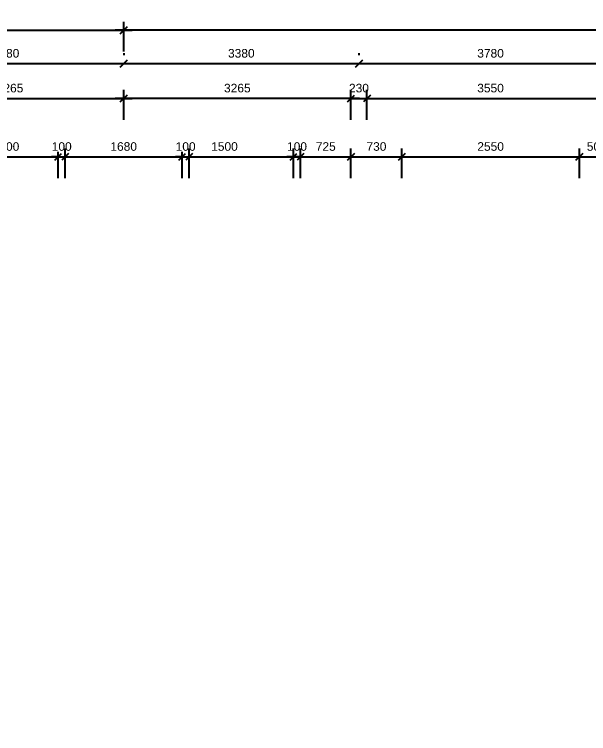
# Model space of a CAD drawing. Header units: millimetres. Extents: x 2659630 to 6742168, y -2425387 to -732288.
# Drawn here: x 2909828 to 2918077, y -872397 to -862064 of the extents above; entities that cross this region are included whole.
import ezdxf

# ---------------------------------------------------------------- set-up
doc = ezdxf.new("R2010")
doc.units = ezdxf.units.MM
doc.header["$PDMODE"] = 35
doc.header["$PDSIZE"] = -25
doc.layers.add('A-GRID-DIMS', color=211, linetype='Continuous', lineweight=9)
doc.styles.add('Arial', font='arial.ttf', dxfattribs={"height": 123})
doc.dimstyles.new('Diagonal_-_2_5mm_Arial', dxfattribs={"dimscale": 304.8, "dimtxt": 123, "dimasz": 0.32, "dimexe": 0.4, "dimexo": 0.5, "dimgap": 0.28, "dimtad": 1, "dimdec": 0, "dimzin": 0, "dimdsep": 46, "dimtxsty": 'Arial', "dimblk1": 'OBLIQUE', "dimblk2": 'OBLIQUE', "dimsah": 1, "dimcen": 0.09, "dimdle": 0.4, "dimazin": 0, "dimtfac": 1, "dimtdec": 0, "dimtix": 1, "dimtmove": 0, "dimatfit": 3, "dimfxl": 1, "dimfxlon": 1, "dimtvp": 1, "dimtolj": 1, "dimtzin": 0, "dimarcsym": 2})

# ---------------------------------------------------------------- blocks, each defined once
blk = doc.blocks.new('_Oblique')
at = {"color": 0, "linetype": 'ByBlock', "lineweight": -2}
blk.add_line((-0.5, -0.5), (0.5, 0.5), dxfattribs=at)
blk = doc.blocks.new('*D1407')
at = {"layer": 'A-GRID-DIMS', "color": 0, "lineweight": -2}
for p, q in [((2908018, -862619), (2908018, -862650)), ((2911398, -862619), (2911398, -862650)), ((2907897, -862772), (2911520, -862772))]:
    blk.add_line(p, q, dxfattribs=at)
at = {"layer": 'Defpoints', "color": 0, "ltscale": 2500}
for p in [(2908018, -862772), (2911398, -862772), (2911398, -862772)]:
    blk.add_point(p, dxfattribs=at)
at = {"layer": 'A-GRID-DIMS', "color": 0, "lineweight": -2, "ltscale": 2500, "xscale": 97.536, "yscale": 97.536, "zscale": 97.536, "rotation": 180}
blk.add_blockref('_Oblique', (2908018, -862772), dxfattribs=at)
at = {"layer": 'A-GRID-DIMS', "color": 0, "lineweight": -2, "ltscale": 2500, "xscale": 97.536, "yscale": 97.536, "zscale": 97.536}
blk.add_blockref('_Oblique', (2911398, -862772), dxfattribs=at)
at = {"layer": 'A-GRID-DIMS', "color": 0, "ltscale": 2500, "insert": (2909708, -862624), "char_height": 123, "attachment_point": 5, "style": 'Arial', "bg_fill": 3, "box_fill_scale": 1.1, "bg_fill_color": 257, "bg_fill_transparency": 0}
blk.add_mtext('\\A1;3380', dxfattribs=at)
blk = doc.blocks.new('*D1408')
at = {"layer": 'A-GRID-DIMS', "color": 0, "lineweight": -2}
for p, q in [((2911398, -862619), (2911398, -862650)), ((2914778, -862619), (2914778, -862650)), ((2911277, -862772), (2914900, -862772))]:
    blk.add_line(p, q, dxfattribs=at)
at = {"layer": 'Defpoints', "color": 0, "ltscale": 2500}
for p in [(2911398, -862772), (2914778, -862772), (2914778, -862772)]:
    blk.add_point(p, dxfattribs=at)
at = {"layer": 'A-GRID-DIMS', "color": 0, "lineweight": -2, "ltscale": 2500, "xscale": 97.536, "yscale": 97.536, "zscale": 97.536, "rotation": 180}
blk.add_blockref('_Oblique', (2911398, -862772), dxfattribs=at)
at = {"layer": 'A-GRID-DIMS', "color": 0, "lineweight": -2, "ltscale": 2500, "xscale": 97.536, "yscale": 97.536, "zscale": 97.536}
blk.add_blockref('_Oblique', (2914778, -862772), dxfattribs=at)
at = {"layer": 'A-GRID-DIMS', "color": 0, "ltscale": 2500, "insert": (2913088, -862624), "char_height": 123, "attachment_point": 5, "style": 'Arial', "bg_fill": 3, "box_fill_scale": 1.1, "bg_fill_color": 257, "bg_fill_transparency": 0}
blk.add_mtext('\\A1;3380', dxfattribs=at)
blk = doc.blocks.new('*D1409')
at = {"layer": 'A-GRID-DIMS', "color": 0, "lineweight": -2}
for p, q in [((2914778, -862619), (2914778, -862650)), ((2918558, -862619), (2918558, -862650)), ((2914657, -862772), (2918680, -862772))]:
    blk.add_line(p, q, dxfattribs=at)
at = {"layer": 'Defpoints', "color": 0, "ltscale": 2500}
for p in [(2914778, -862772), (2918558, -862772), (2918558, -862772)]:
    blk.add_point(p, dxfattribs=at)
at = {"layer": 'A-GRID-DIMS', "color": 0, "lineweight": -2, "ltscale": 2500, "xscale": 97.536, "yscale": 97.536, "zscale": 97.536, "rotation": 180}
blk.add_blockref('_Oblique', (2914778, -862772), dxfattribs=at)
at = {"layer": 'A-GRID-DIMS', "color": 0, "lineweight": -2, "ltscale": 2500, "xscale": 97.536, "yscale": 97.536, "zscale": 97.536}
blk.add_blockref('_Oblique', (2918558, -862772), dxfattribs=at)
at = {"layer": 'A-GRID-DIMS', "color": 0, "ltscale": 2500, "insert": (2916668, -862624), "char_height": 123, "attachment_point": 5, "style": 'Arial', "bg_fill": 3, "box_fill_scale": 1.1, "bg_fill_color": 257, "bg_fill_transparency": 0}
blk.add_mtext('\\A1;3780', dxfattribs=at)
blk = doc.blocks.new('*D1421')
at = {"layer": 'A-GRID-DIMS', "color": 0, "lineweight": -2}
for p, q in [((2888313, -862598), (2888313, -862171)), ((2911398, -862598), (2911398, -862171)), ((2888192, -862293), (2911520, -862293))]:
    blk.add_line(p, q, dxfattribs=at)
at = {"layer": 'Defpoints', "color": 0, "ltscale": 2500}
for p in [(2911398, -862293), (2911398, -868617), (2888313, -872397)]:
    blk.add_point(p, dxfattribs=at)
at = {"layer": 'A-GRID-DIMS', "color": 0, "lineweight": -2, "ltscale": 2500, "xscale": 97.536, "yscale": 97.536, "zscale": 97.536, "rotation": 180}
blk.add_blockref('_Oblique', (2888313, -862293), dxfattribs=at)
at = {"layer": 'A-GRID-DIMS', "color": 0, "lineweight": -2, "ltscale": 2500, "xscale": 97.536, "yscale": 97.536, "zscale": 97.536}
blk.add_blockref('_Oblique', (2911398, -862293), dxfattribs=at)
at = {"layer": 'A-GRID-DIMS', "color": 0, "ltscale": 2500, "insert": (2899427, -862145), "char_height": 123, "attachment_point": 5, "style": 'Arial', "bg_fill": 3, "box_fill_scale": 1.1, "bg_fill_color": 257, "bg_fill_transparency": 0}
blk.add_mtext('\\A1;23085', dxfattribs=at)
blk = doc.blocks.new('*D1422')
at = {"layer": 'A-GRID-DIMS', "color": 0, "lineweight": -2}
for p, q in [((2911398, -862598), (2911398, -862171)), ((2934483, -862598), (2934483, -862171)), ((2934605, -862293), (2911277, -862293))]:
    blk.add_line(p, q, dxfattribs=at)
at = {"layer": 'Defpoints', "color": 0, "ltscale": 2500}
for p in [(2911398, -862293), (2911398, -867020), (2934483, -872072)]:
    blk.add_point(p, dxfattribs=at)
at = {"layer": 'A-GRID-DIMS', "color": 0, "lineweight": -2, "ltscale": 2500, "xscale": 97.536, "yscale": 97.536, "zscale": 97.536, "rotation": 180}
blk.add_blockref('_Oblique', (2911398, -862293), dxfattribs=at)
at = {"layer": 'A-GRID-DIMS', "color": 0, "lineweight": -2, "ltscale": 2500, "xscale": 97.536, "yscale": 97.536, "zscale": 97.536}
blk.add_blockref('_Oblique', (2934483, -862293), dxfattribs=at)
at = {"layer": 'A-GRID-DIMS', "color": 0, "ltscale": 2500, "insert": (2923729, -862145), "char_height": 123, "attachment_point": 5, "style": 'Arial', "bg_fill": 3, "box_fill_scale": 1.1, "bg_fill_color": 257, "bg_fill_transparency": 0}
blk.add_mtext('\\A1;23085', dxfattribs=at)
blk = doc.blocks.new('*D1433')
at = {"layer": 'A-GRID-DIMS', "color": 0, "lineweight": -2}
for p, q in [((2908133, -863577), (2908133, -863150)), ((2911398, -863577), (2911398, -863150)), ((2908012, -863272), (2911520, -863272))]:
    blk.add_line(p, q, dxfattribs=at)
at = {"layer": 'Defpoints', "color": 0, "ltscale": 2500}
for p in [(2911398, -863272), (2908133, -868177), (2911398, -868177)]:
    blk.add_point(p, dxfattribs=at)
at = {"layer": 'A-GRID-DIMS', "color": 0, "lineweight": -2, "ltscale": 2500, "xscale": 97.536, "yscale": 97.536, "zscale": 97.536, "rotation": 180}
blk.add_blockref('_Oblique', (2908133, -863272), dxfattribs=at)
at = {"layer": 'A-GRID-DIMS', "color": 0, "lineweight": -2, "ltscale": 2500, "xscale": 97.536, "yscale": 97.536, "zscale": 97.536}
blk.add_blockref('_Oblique', (2911398, -863272), dxfattribs=at)
at = {"layer": 'A-GRID-DIMS', "color": 0, "ltscale": 2500, "insert": (2909766, -863124), "char_height": 123, "attachment_point": 5, "style": 'Arial', "bg_fill": 3, "box_fill_scale": 1.1, "bg_fill_color": 257, "bg_fill_transparency": 0}
blk.add_mtext('\\A1;3265', dxfattribs=at)
blk = doc.blocks.new('*D1434')
at = {"layer": 'A-GRID-DIMS', "color": 0, "lineweight": -2}
for p, q in [((2914663, -863577), (2914663, -863150)), ((2914893, -863577), (2914893, -863150)), ((2914663, -863272), (2914566, -863272)), ((2914663, -863272), (2914893, -863272)), ((2914893, -863272), (2914991, -863272))]:
    blk.add_line(p, q, dxfattribs=at)
at = {"layer": 'Defpoints', "color": 0, "ltscale": 2500}
for p in [(2914893, -863272), (2914663, -868177), (2914893, -868407)]:
    blk.add_point(p, dxfattribs=at)
at = {"layer": 'A-GRID-DIMS', "color": 0, "lineweight": -2, "ltscale": 2500, "xscale": 97.536, "yscale": 97.536, "zscale": 97.536}
blk.add_blockref('_Oblique', (2914663, -863272), dxfattribs=at)
at = {"layer": 'A-GRID-DIMS', "color": 0, "lineweight": -2, "ltscale": 2500, "xscale": 97.536, "yscale": 97.536, "zscale": 97.536, "rotation": 180}
blk.add_blockref('_Oblique', (2914893, -863272), dxfattribs=at)
at = {"layer": 'A-GRID-DIMS', "color": 0, "ltscale": 2500, "insert": (2914778, -863124), "char_height": 123, "attachment_point": 5, "style": 'Arial', "bg_fill": 3, "box_fill_scale": 1.1, "bg_fill_color": 257, "bg_fill_transparency": 0}
blk.add_mtext('\\A1;230', dxfattribs=at)
blk = doc.blocks.new('*D1435')
at = {"layer": 'A-GRID-DIMS', "color": 0, "lineweight": -2}
for p, q in [((2914893, -863577), (2914893, -863150)), ((2918443, -863577), (2918443, -863150)), ((2914772, -863272), (2918565, -863272))]:
    blk.add_line(p, q, dxfattribs=at)
at = {"layer": 'Defpoints', "color": 0, "ltscale": 2500}
for p in [(2918443, -863272), (2918443, -867027), (2914893, -868407)]:
    blk.add_point(p, dxfattribs=at)
at = {"layer": 'A-GRID-DIMS', "color": 0, "lineweight": -2, "ltscale": 2500, "xscale": 97.536, "yscale": 97.536, "zscale": 97.536, "rotation": 180}
blk.add_blockref('_Oblique', (2914893, -863272), dxfattribs=at)
at = {"layer": 'A-GRID-DIMS', "color": 0, "lineweight": -2, "ltscale": 2500, "xscale": 97.536, "yscale": 97.536, "zscale": 97.536}
blk.add_blockref('_Oblique', (2918443, -863272), dxfattribs=at)
at = {"layer": 'A-GRID-DIMS', "color": 0, "ltscale": 2500, "insert": (2916668, -863124), "char_height": 123, "attachment_point": 5, "style": 'Arial', "bg_fill": 3, "box_fill_scale": 1.1, "bg_fill_color": 257, "bg_fill_transparency": 0}
blk.add_mtext('\\A1;3550', dxfattribs=at)
blk = doc.blocks.new('*D1471')
at = {"layer": 'A-GRID-DIMS', "color": 0, "lineweight": -2}
for p, q in [((2914663, -864416), (2914663, -863989)), ((2915394, -864416), (2915394, -863989)), ((2914542, -864111), (2915516, -864111))]:
    blk.add_line(p, q, dxfattribs=at)
at = {"layer": 'Defpoints', "color": 0, "ltscale": 2500}
for p in [(2915394, -864111), (2914663, -868177), (2915394, -868177)]:
    blk.add_point(p, dxfattribs=at)
at = {"layer": 'A-GRID-DIMS', "color": 0, "lineweight": -2, "ltscale": 2500, "xscale": 97.536, "yscale": 97.536, "zscale": 97.536, "rotation": 180}
blk.add_blockref('_Oblique', (2914663, -864111), dxfattribs=at)
at = {"layer": 'A-GRID-DIMS', "color": 0, "lineweight": -2, "ltscale": 2500, "xscale": 97.536, "yscale": 97.536, "zscale": 97.536}
blk.add_blockref('_Oblique', (2915394, -864111), dxfattribs=at)
at = {"layer": 'A-GRID-DIMS', "color": 0, "ltscale": 2500, "insert": (2915029, -863963), "char_height": 123, "attachment_point": 5, "style": 'Arial', "bg_fill": 3, "box_fill_scale": 1.1, "bg_fill_color": 257, "bg_fill_transparency": 0}
blk.add_mtext('\\A1;730', dxfattribs=at)
blk = doc.blocks.new('*D1472')
at = {"layer": 'A-GRID-DIMS', "color": 0, "lineweight": -2}
for p, q in [((2915394, -864416), (2915394, -863989)), ((2917944, -864416), (2917944, -863989)), ((2915272, -864111), (2918066, -864111))]:
    blk.add_line(p, q, dxfattribs=at)
at = {"layer": 'Defpoints', "color": 0, "ltscale": 2500}
for p in [(2917944, -864111), (2915394, -868177), (2917944, -868177)]:
    blk.add_point(p, dxfattribs=at)
at = {"layer": 'A-GRID-DIMS', "color": 0, "lineweight": -2, "ltscale": 2500, "xscale": 97.536, "yscale": 97.536, "zscale": 97.536, "rotation": 180}
blk.add_blockref('_Oblique', (2915394, -864111), dxfattribs=at)
at = {"layer": 'A-GRID-DIMS', "color": 0, "lineweight": -2, "ltscale": 2500, "xscale": 97.536, "yscale": 97.536, "zscale": 97.536}
blk.add_blockref('_Oblique', (2917944, -864111), dxfattribs=at)
at = {"layer": 'A-GRID-DIMS', "color": 0, "ltscale": 2500, "insert": (2916669, -863963), "char_height": 123, "attachment_point": 5, "style": 'Arial', "bg_fill": 3, "box_fill_scale": 1.1, "bg_fill_color": 257, "bg_fill_transparency": 0}
blk.add_mtext('\\A1;2550', dxfattribs=at)
blk = doc.blocks.new('*D1473')
at = {"layer": 'A-GRID-DIMS', "color": 0, "lineweight": -2}
for p, q in [((2917944, -864416), (2917944, -863989)), ((2918443, -864416), (2918443, -863989)), ((2917822, -864111), (2918565, -864111))]:
    blk.add_line(p, q, dxfattribs=at)
at = {"layer": 'Defpoints', "color": 0, "ltscale": 2500}
for p in [(2918443, -864111), (2918443, -867027), (2917944, -868177)]:
    blk.add_point(p, dxfattribs=at)
at = {"layer": 'A-GRID-DIMS', "color": 0, "lineweight": -2, "ltscale": 2500, "xscale": 97.536, "yscale": 97.536, "zscale": 97.536, "rotation": 180}
blk.add_blockref('_Oblique', (2917944, -864111), dxfattribs=at)
at = {"layer": 'A-GRID-DIMS', "color": 0, "lineweight": -2, "ltscale": 2500, "xscale": 97.536, "yscale": 97.536, "zscale": 97.536}
blk.add_blockref('_Oblique', (2918443, -864111), dxfattribs=at)
at = {"layer": 'A-GRID-DIMS', "color": 0, "ltscale": 2500, "insert": (2918194, -863963), "char_height": 123, "attachment_point": 5, "style": 'Arial', "bg_fill": 3, "box_fill_scale": 1.1, "bg_fill_color": 257, "bg_fill_transparency": 0}
blk.add_mtext('\\A1;500', dxfattribs=at)
blk = doc.blocks.new('*D1483')
at = {"layer": 'A-GRID-DIMS', "color": 0, "lineweight": -2}
for p, q in [((2913838, -864416), (2913838, -863989)), ((2913938, -864416), (2913938, -863989)), ((2913838, -864111), (2913741, -864111)), ((2913938, -864111), (2913838, -864111)), ((2913938, -864111), (2914036, -864111))]:
    blk.add_line(p, q, dxfattribs=at)
at = {"layer": 'Defpoints', "color": 0, "ltscale": 2500}
for p in [(2913838, -864111), (2913838, -868477), (2913938, -868615)]:
    blk.add_point(p, dxfattribs=at)
at = {"layer": 'A-GRID-DIMS', "color": 0, "lineweight": -2, "ltscale": 2500, "xscale": 97.536, "yscale": 97.536, "zscale": 97.536}
blk.add_blockref('_Oblique', (2913838, -864111), dxfattribs=at)
at = {"layer": 'A-GRID-DIMS', "color": 0, "lineweight": -2, "ltscale": 2500, "xscale": 97.536, "yscale": 97.536, "zscale": 97.536, "rotation": 180}
blk.add_blockref('_Oblique', (2913938, -864111), dxfattribs=at)
at = {"layer": 'A-GRID-DIMS', "color": 0, "ltscale": 2500, "insert": (2913888, -863963), "char_height": 123, "attachment_point": 5, "style": 'Arial', "bg_fill": 3, "box_fill_scale": 1.1, "bg_fill_color": 257, "bg_fill_transparency": 0}
blk.add_mtext('\\A1;100', dxfattribs=at)
blk = doc.blocks.new('*D1485')
at = {"layer": 'A-GRID-DIMS', "color": 0, "lineweight": -2}
for p, q in [((2908958, -864416), (2908958, -863989)), ((2910458, -864416), (2910458, -863989)), ((2908837, -864111), (2910580, -864111))]:
    blk.add_line(p, q, dxfattribs=at)
at = {"layer": 'Defpoints', "color": 0, "ltscale": 2500}
for p in [(2910458, -864111), (2908958, -868477), (2910458, -868477)]:
    blk.add_point(p, dxfattribs=at)
at = {"layer": 'A-GRID-DIMS', "color": 0, "lineweight": -2, "ltscale": 2500, "xscale": 97.536, "yscale": 97.536, "zscale": 97.536, "rotation": 180}
blk.add_blockref('_Oblique', (2908958, -864111), dxfattribs=at)
at = {"layer": 'A-GRID-DIMS', "color": 0, "lineweight": -2, "ltscale": 2500, "xscale": 97.536, "yscale": 97.536, "zscale": 97.536}
blk.add_blockref('_Oblique', (2910458, -864111), dxfattribs=at)
at = {"layer": 'A-GRID-DIMS', "color": 0, "ltscale": 2500, "insert": (2909708, -863963), "char_height": 123, "attachment_point": 5, "style": 'Arial', "bg_fill": 3, "box_fill_scale": 1.1, "bg_fill_color": 257, "bg_fill_transparency": 0}
blk.add_mtext('\\A1;1500', dxfattribs=at)
blk = doc.blocks.new('*D1486')
at = {"layer": 'A-GRID-DIMS', "color": 0, "lineweight": -2}
for p, q in [((2910458, -864416), (2910458, -863989)), ((2910558, -864416), (2910558, -863989)), ((2910458, -864111), (2910361, -864111)), ((2910458, -864111), (2910558, -864111)), ((2910558, -864111), (2910656, -864111))]:
    blk.add_line(p, q, dxfattribs=at)
at = {"layer": 'Defpoints', "color": 0, "ltscale": 2500}
for p in [(2910558, -864111), (2910458, -868477), (2910558, -868477)]:
    blk.add_point(p, dxfattribs=at)
at = {"layer": 'A-GRID-DIMS', "color": 0, "lineweight": -2, "ltscale": 2500, "xscale": 97.536, "yscale": 97.536, "zscale": 97.536}
blk.add_blockref('_Oblique', (2910458, -864111), dxfattribs=at)
at = {"layer": 'A-GRID-DIMS', "color": 0, "lineweight": -2, "ltscale": 2500, "xscale": 97.536, "yscale": 97.536, "zscale": 97.536, "rotation": 180}
blk.add_blockref('_Oblique', (2910558, -864111), dxfattribs=at)
at = {"layer": 'A-GRID-DIMS', "color": 0, "ltscale": 2500, "insert": (2910508, -863963), "char_height": 123, "attachment_point": 5, "style": 'Arial', "bg_fill": 3, "box_fill_scale": 1.1, "bg_fill_color": 257, "bg_fill_transparency": 0}
blk.add_mtext('\\A1;100', dxfattribs=at)
blk = doc.blocks.new('*D1487')
at = {"layer": 'A-GRID-DIMS', "color": 0, "lineweight": -2}
for p, q in [((2910558, -864416), (2910558, -863989)), ((2912238, -864416), (2912238, -863989)), ((2910437, -864111), (2912360, -864111))]:
    blk.add_line(p, q, dxfattribs=at)
at = {"layer": 'Defpoints', "color": 0, "ltscale": 2500}
for p in [(2912238, -864111), (2910558, -868477), (2912238, -868477)]:
    blk.add_point(p, dxfattribs=at)
at = {"layer": 'A-GRID-DIMS', "color": 0, "lineweight": -2, "ltscale": 2500, "xscale": 97.536, "yscale": 97.536, "zscale": 97.536, "rotation": 180}
blk.add_blockref('_Oblique', (2910558, -864111), dxfattribs=at)
at = {"layer": 'A-GRID-DIMS', "color": 0, "lineweight": -2, "ltscale": 2500, "xscale": 97.536, "yscale": 97.536, "zscale": 97.536}
blk.add_blockref('_Oblique', (2912238, -864111), dxfattribs=at)
at = {"layer": 'A-GRID-DIMS', "color": 0, "ltscale": 2500, "insert": (2911398, -863963), "char_height": 123, "attachment_point": 5, "style": 'Arial', "bg_fill": 3, "box_fill_scale": 1.1, "bg_fill_color": 257, "bg_fill_transparency": 0}
blk.add_mtext('\\A1;1680', dxfattribs=at)
blk = doc.blocks.new('*D1488')
at = {"layer": 'A-GRID-DIMS', "color": 0, "lineweight": -2}
for p, q in [((2912238, -864416), (2912238, -863989)), ((2912338, -864416), (2912338, -863989)), ((2912238, -864111), (2912141, -864111)), ((2912238, -864111), (2912338, -864111)), ((2912338, -864111), (2912436, -864111))]:
    blk.add_line(p, q, dxfattribs=at)
at = {"layer": 'Defpoints', "color": 0, "ltscale": 2500}
for p in [(2912338, -864111), (2912238, -868477), (2912338, -868477)]:
    blk.add_point(p, dxfattribs=at)
at = {"layer": 'A-GRID-DIMS', "color": 0, "lineweight": -2, "ltscale": 2500, "xscale": 97.536, "yscale": 97.536, "zscale": 97.536}
blk.add_blockref('_Oblique', (2912238, -864111), dxfattribs=at)
at = {"layer": 'A-GRID-DIMS', "color": 0, "lineweight": -2, "ltscale": 2500, "xscale": 97.536, "yscale": 97.536, "zscale": 97.536, "rotation": 180}
blk.add_blockref('_Oblique', (2912338, -864111), dxfattribs=at)
at = {"layer": 'A-GRID-DIMS', "color": 0, "ltscale": 2500, "insert": (2912288, -863963), "char_height": 123, "attachment_point": 5, "style": 'Arial', "bg_fill": 3, "box_fill_scale": 1.1, "bg_fill_color": 257, "bg_fill_transparency": 0}
blk.add_mtext('\\A1;100', dxfattribs=at)
blk = doc.blocks.new('*D1489')
at = {"layer": 'A-GRID-DIMS', "color": 0, "lineweight": -2}
for p, q in [((2912338, -864416), (2912338, -863989)), ((2913838, -864416), (2913838, -863989)), ((2912217, -864111), (2913960, -864111))]:
    blk.add_line(p, q, dxfattribs=at)
at = {"layer": 'Defpoints', "color": 0, "ltscale": 2500}
for p in [(2913838, -864111), (2912338, -868477), (2913838, -868477)]:
    blk.add_point(p, dxfattribs=at)
at = {"layer": 'A-GRID-DIMS', "color": 0, "lineweight": -2, "ltscale": 2500, "xscale": 97.536, "yscale": 97.536, "zscale": 97.536, "rotation": 180}
blk.add_blockref('_Oblique', (2912338, -864111), dxfattribs=at)
at = {"layer": 'A-GRID-DIMS', "color": 0, "lineweight": -2, "ltscale": 2500, "xscale": 97.536, "yscale": 97.536, "zscale": 97.536}
blk.add_blockref('_Oblique', (2913838, -864111), dxfattribs=at)
at = {"layer": 'A-GRID-DIMS', "color": 0, "ltscale": 2500, "insert": (2912846, -863963), "char_height": 123, "attachment_point": 5, "style": 'Arial', "bg_fill": 3, "box_fill_scale": 1.1, "bg_fill_color": 257, "bg_fill_transparency": 0}
blk.add_mtext('\\A1;1500', dxfattribs=at)
blk = doc.blocks.new('*D1490')
at = {"layer": 'A-GRID-DIMS', "color": 0, "lineweight": -2}
for p, q in [((2913938, -864416), (2913938, -863989)), ((2914663, -864416), (2914663, -863989)), ((2913817, -864111), (2914785, -864111))]:
    blk.add_line(p, q, dxfattribs=at)
at = {"layer": 'Defpoints', "color": 0, "ltscale": 2500}
for p in [(2914663, -864111), (2913938, -868477), (2914663, -868617)]:
    blk.add_point(p, dxfattribs=at)
at = {"layer": 'A-GRID-DIMS', "color": 0, "lineweight": -2, "ltscale": 2500, "xscale": 97.536, "yscale": 97.536, "zscale": 97.536, "rotation": 180}
blk.add_blockref('_Oblique', (2913938, -864111), dxfattribs=at)
at = {"layer": 'A-GRID-DIMS', "color": 0, "lineweight": -2, "ltscale": 2500, "xscale": 97.536, "yscale": 97.536, "zscale": 97.536}
blk.add_blockref('_Oblique', (2914663, -864111), dxfattribs=at)
at = {"layer": 'A-GRID-DIMS', "color": 0, "ltscale": 2500, "insert": (2914301, -863963), "char_height": 123, "attachment_point": 5, "style": 'Arial', "bg_fill": 3, "box_fill_scale": 1.1, "bg_fill_color": 257, "bg_fill_transparency": 0}
blk.add_mtext('\\A1;725', dxfattribs=at)
blk = doc.blocks.new('*D1297')
at = {"layer": 'A-GRID-DIMS', "color": 0, "lineweight": -2}
for p, q in [((2911398, -863577), (2911398, -863150)), ((2914663, -863577), (2914663, -863150)), ((2914785, -863272), (2911277, -863272))]:
    blk.add_line(p, q, dxfattribs=at)
at = {"layer": 'Defpoints', "color": 0, "ltscale": 2500}
for p in [(2911398, -863272), (2911398, -868177), (2914663, -868177)]:
    blk.add_point(p, dxfattribs=at)
at = {"layer": 'A-GRID-DIMS', "color": 0, "lineweight": -2, "ltscale": 2500, "xscale": 97.536, "yscale": 97.536, "zscale": 97.536, "rotation": 180}
blk.add_blockref('_Oblique', (2911398, -863272), dxfattribs=at)
at = {"layer": 'A-GRID-DIMS', "color": 0, "lineweight": -2, "ltscale": 2500, "xscale": 97.536, "yscale": 97.536, "zscale": 97.536}
blk.add_blockref('_Oblique', (2914663, -863272), dxfattribs=at)
at = {"layer": 'A-GRID-DIMS', "color": 0, "ltscale": 2500, "insert": (2913031, -863124), "char_height": 123, "attachment_point": 5, "style": 'Arial', "bg_fill": 3, "box_fill_scale": 1.1, "bg_fill_color": 257, "bg_fill_transparency": 0}
blk.add_mtext('\\A1;3265', dxfattribs=at)

msp = doc.modelspace()

# ---------------------------------------------------------------- dimensions: what is measured, and where the dimension line sits
at = {"layer": 'A-GRID-DIMS'}
dim = msp.add_linear_dim(base=(2911398.471, -862771.727), p1=(2908018.471, -862771.727), p2=(2911398.471, -862771.727), dimstyle='Diagonal_-_2_5mm_Arial', override={"dimpost": '<>', "dimtmove": 1, "dimfxl": 1, "dimfxlon": 1, "dimtfill": 1, "dimtfillclr": 0, "dimarcsym": 2}, dxfattribs=at)
dim.commit()
dim.dimension.update_dxf_attribs({"geometry": '*D1407', "text_midpoint": (2909708.471, -862623.54)})

# ---------------------------------------------------------------- next in the draw order: dimensions: what is measured, and where the dimension line sits
dim = msp.add_linear_dim(base=(2914778.471, -862771.727), p1=(2911398.471, -862771.727), p2=(2914778.471, -862771.727), dimstyle='Diagonal_-_2_5mm_Arial', override={"dimpost": '<>', "dimtmove": 1, "dimfxl": 1, "dimfxlon": 1, "dimtfill": 1, "dimtfillclr": 0, "dimarcsym": 2}, dxfattribs=at)
dim.commit()
dim.dimension.update_dxf_attribs({"geometry": '*D1408', "text_midpoint": (2913088.471, -862623.54)})

# ---------------------------------------------------------------- next in the draw order: dimensions: what is measured, and where the dimension line sits
dim = msp.add_linear_dim(base=(2911398.471, -862293.117), p1=(2888313.471, -872396.727), p2=(2911398.471, -868616.727), dimstyle='Diagonal_-_2_5mm_Arial', override={"dimpost": '<>', "dimfxl": 1, "dimfxlon": 1, "dimtfill": 1, "dimtfillclr": 0, "dimarcsym": 2}, dxfattribs=at)
dim.commit()
dim.dimension.update_dxf_attribs({"geometry": '*D1421', "text_midpoint": (2899427.257, -862293.117), "dimtype": 160})
dim = msp.add_linear_dim(base=(2918558.471, -862771.727), p1=(2914778.471, -862771.727), p2=(2918558.471, -862771.727), dimstyle='Diagonal_-_2_5mm_Arial', override={"dimpost": '<>', "dimtmove": 1, "dimfxl": 1, "dimfxlon": 1, "dimtfill": 1, "dimtfillclr": 0, "dimarcsym": 2}, dxfattribs=at)
dim.commit()
dim.dimension.update_dxf_attribs({"geometry": '*D1409', "text_midpoint": (2916668.471, -862623.54)})

# ---------------------------------------------------------------- next in the draw order: dimensions: what is measured, and where the dimension line sits
dim = msp.add_linear_dim(base=(2911398.471, -862293.117), p1=(2934483.471, -872071.543), p2=(2911398.471, -867020.465), dimstyle='Diagonal_-_2_5mm_Arial', override={"dimpost": '<>', "dimfxl": 1, "dimfxlon": 1, "dimtfill": 1, "dimtfillclr": 0, "dimarcsym": 2}, dxfattribs=at)
dim.commit()
dim.dimension.update_dxf_attribs({"geometry": '*D1422', "text_midpoint": (2923728.672, -862293.117), "dimtype": 160})

# ---------------------------------------------------------------- next in the draw order: dimensions: what is measured, and where the dimension line sits
for base, p1, p2, picture, middle in [((2911398.471, -863271.727), (2908133.471, -868176.727), (2911398.471, -868176.727), '*D1433', (2909765.971, -863123.54)), ((2914893.471, -863271.727), (2914663.471, -868176.727), (2914893.471, -868406.727), '*D1434', (2914778.471, -863123.54))]:
    dim = msp.add_linear_dim(base=base, p1=p1, p2=p2, dimstyle='Diagonal_-_2_5mm_Arial', override={"dimpost": '<>', "dimtmove": 1, "dimfxl": 1, "dimfxlon": 1, "dimtfill": 1, "dimtfillclr": 0, "dimarcsym": 2}, dxfattribs=at)
    dim.commit()
    dim.dimension.update_dxf_attribs({"geometry": picture, "text_midpoint": middle})
dim = msp.add_linear_dim(base=(2913838.471, -864111.264), p1=(2913938.471, -868614.844), p2=(2913838.471, -868477.227), angle=180, dimstyle='Diagonal_-_2_5mm_Arial', override={"dimpost": '<>', "dimtmove": 1, "dimfxl": 1, "dimfxlon": 1, "dimtfill": 1, "dimtfillclr": 0, "dimarcsym": 2}, dxfattribs=at)
dim.commit()
dim.dimension.update_dxf_attribs({"geometry": '*D1483', "text_midpoint": (2913888.471, -863963.12)})

# ---------------------------------------------------------------- next in the draw order: dimensions: what is measured, and where the dimension line sits
for base, p1, p2, picture, middle in [((2918443.471, -863271.727), (2914893.471, -868406.727), (2918443.471, -867026.727), '*D1435', (2916668.471, -863123.54)), ((2910458.471, -864111.264), (2908958.471, -868477.227), (2910458.471, -868477.227), '*D1485', (2909708.471, -863963.12))]:
    dim = msp.add_linear_dim(base=base, p1=p1, p2=p2, dimstyle='Diagonal_-_2_5mm_Arial', override={"dimpost": '<>', "dimtmove": 1, "dimfxl": 1, "dimfxlon": 1, "dimtfill": 1, "dimtfillclr": 0, "dimarcsym": 2}, dxfattribs=at)
    dim.commit()
    dim.dimension.update_dxf_attribs({"geometry": picture, "text_midpoint": middle})

# ---------------------------------------------------------------- next in the draw order: dimensions: what is measured, and where the dimension line sits
for base, p1, p2, picture, middle in [((2910558.471, -864111.264), (2910458.471, -868477.227), (2910558.471, -868477.227), '*D1486', (2910508.471, -863963.12)), ((2915393.653, -864111.264), (2914663.471, -868176.727), (2915393.653, -868176.727), '*D1471', (2915028.562, -863963.078))]:
    dim = msp.add_linear_dim(base=base, p1=p1, p2=p2, dimstyle='Diagonal_-_2_5mm_Arial', override={"dimpost": '<>', "dimtmove": 1, "dimfxl": 1, "dimfxlon": 1, "dimtfill": 1, "dimtfillclr": 0, "dimarcsym": 2}, dxfattribs=at)
    dim.commit()
    dim.dimension.update_dxf_attribs({"geometry": picture, "text_midpoint": middle})

# ---------------------------------------------------------------- next in the draw order: dimensions: what is measured, and where the dimension line sits
for base, p1, p2, override, picture, middle in [((2912238.471, -864111.264), (2910558.471, -868477.227), (2912238.471, -868477.227), {"dimpost": '<>', "dimfxl": 1, "dimfxlon": 1, "dimtfill": 1, "dimtfillclr": 0, "dimarcsym": 2}, '*D1487', (2911398.471, -863963.12)), ((2917943.654, -864111.264), (2915393.653, -868176.727), (2917943.654, -868176.727), {"dimpost": '<>', "dimtmove": 1, "dimfxl": 1, "dimfxlon": 1, "dimtfill": 1, "dimtfillclr": 0, "dimarcsym": 2}, '*D1472', (2916668.654, -863963.12))]:
    dim = msp.add_linear_dim(base=base, p1=p1, p2=p2, dimstyle='Diagonal_-_2_5mm_Arial', override=override, dxfattribs=at)
    dim.commit()
    dim.dimension.update_dxf_attribs({"geometry": picture, "text_midpoint": middle})

# ---------------------------------------------------------------- next in the draw order: dimensions: what is measured, and where the dimension line sits
for base, p1, p2, picture, middle in [((2912338.471, -864111.264), (2912238.471, -868477.227), (2912338.471, -868477.227), '*D1488', (2912288.471, -863963.12)), ((2918443.471, -864111.264), (2917943.654, -868176.727), (2918443.471, -867026.727), '*D1473', (2918193.563, -863963.12))]:
    dim = msp.add_linear_dim(base=base, p1=p1, p2=p2, dimstyle='Diagonal_-_2_5mm_Arial', override={"dimpost": '<>', "dimtmove": 1, "dimfxl": 1, "dimfxlon": 1, "dimtfill": 1, "dimtfillclr": 0, "dimarcsym": 2}, dxfattribs=at)
    dim.commit()
    dim.dimension.update_dxf_attribs({"geometry": picture, "text_midpoint": middle})

# ---------------------------------------------------------------- next in the draw order: dimensions: what is measured, and where the dimension line sits
dim = msp.add_linear_dim(base=(2913838.471, -864111.264), p1=(2912338.471, -868477.227), p2=(2913838.471, -868477.227), dimstyle='Diagonal_-_2_5mm_Arial', override={"dimpost": '<>', "dimtmove": 1, "dimfxl": 1, "dimfxlon": 1, "dimtfill": 1, "dimtfillclr": 0, "dimarcsym": 2}, dxfattribs=at)
dim.commit()
dim.dimension.update_dxf_attribs({"geometry": '*D1489', "text_midpoint": (2912846.427, -864111.264), "dimtype": 160})

# ---------------------------------------------------------------- next in the draw order: dimensions: what is measured, and where the dimension line sits
dim = msp.add_linear_dim(base=(2914663.471, -864111.264), p1=(2913938.471, -868477.227), p2=(2914663.471, -868616.727), dimstyle='Diagonal_-_2_5mm_Arial', override={"dimpost": '<>', "dimfxl": 1, "dimfxlon": 1, "dimtfill": 1, "dimtfillclr": 0, "dimarcsym": 2}, dxfattribs=at)
dim.commit()
dim.dimension.update_dxf_attribs({"geometry": '*D1490', "text_midpoint": (2914300.971, -863963.12)})

# ---------------------------------------------------------------- next in the draw order: dimensions: what is measured, and where the dimension line sits
dim = msp.add_linear_dim(base=(2911398.471, -863271.727), p1=(2914663.471, -868176.727), p2=(2911398.471, -868176.727), angle=180, dimstyle='Diagonal_-_2_5mm_Arial', override={"dimpost": '<>', "dimtmove": 1, "dimfxl": 1, "dimfxlon": 1, "dimtfill": 1, "dimtfillclr": 0, "dimarcsym": 2}, dxfattribs=at)
dim.commit()
dim.dimension.update_dxf_attribs({"geometry": '*D1297', "text_midpoint": (2913030.971, -863123.54)})

doc.saveas('drawing.dxf')
